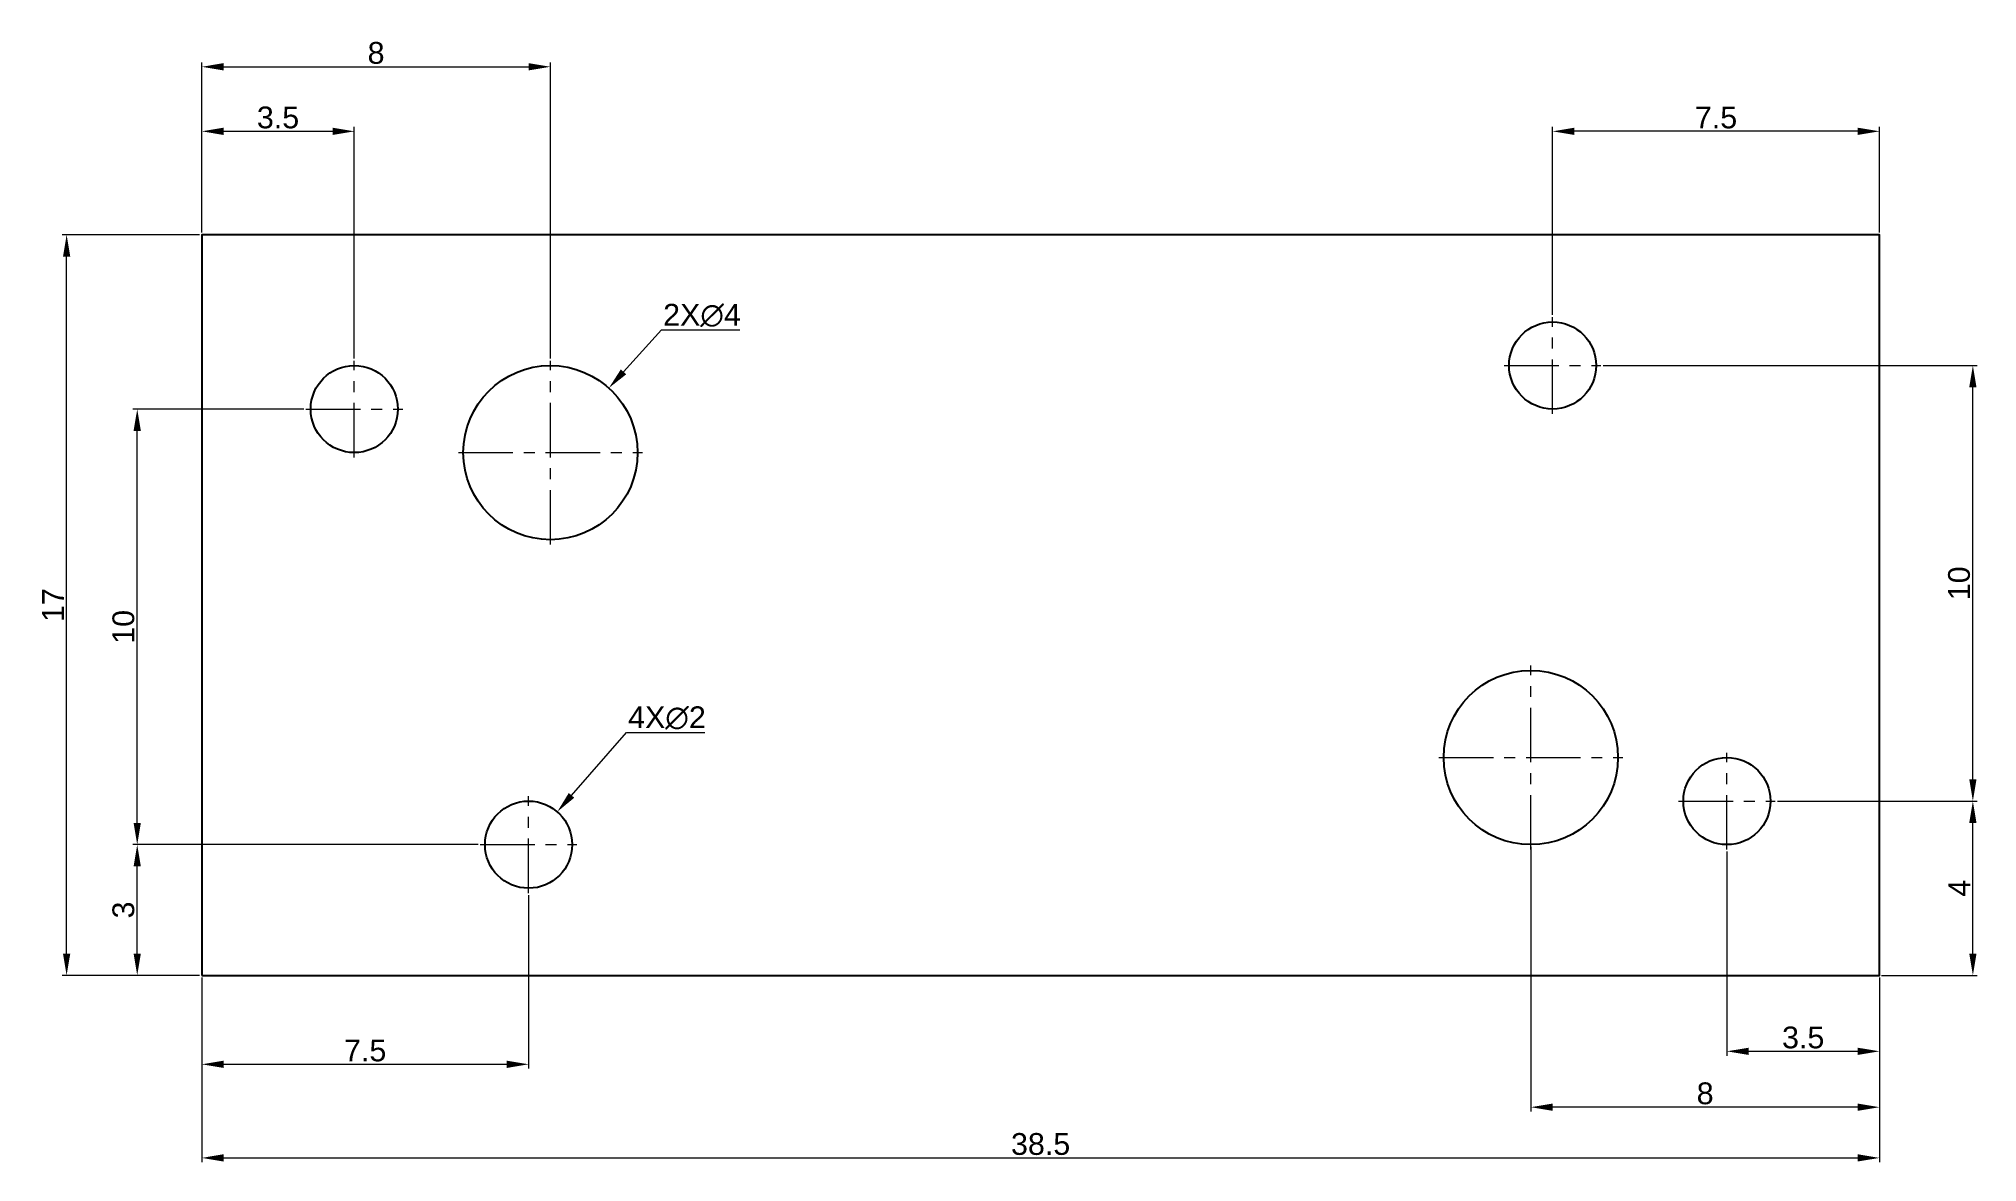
# Model space of a CAD drawing. Header units: millimetres. Extents: x -3.7 to 40.7, y -4.3 to 21.5.
import ezdxf

# ---------------------------------------------------------------- set-up
doc = ezdxf.new("R2010")
doc.units = ezdxf.units.MM
doc.header["$MEASUREMENT"] = 0
doc.linetypes.add('CENTER', pattern=[2, 1.25, -0.25, 0.25, -0.25])
doc.layers.add('AM_5', color=3, linetype='Continuous', lineweight=15)
doc.layers.add('AM_7', color=4, linetype='CENTER', lineweight=15)
doc.styles.get("Standard").update_dxf_attribs({"font": 'arial.ttf'})
doc.dimstyles.new('AM_ANSI$0', dxfattribs={"dimtxt": 0.5, "dimasz": 0.5, "dimexe": 0.1, "dimexo": 0.05, "dimgap": 0.06, "dimtad": 1, "dimtoh": 1, "dimzin": 9, "dimdsep": 46, "dimtxsty": 'Standard', "dimcen": 0, "dimclrd": 256, "dimclre": 256, "dimclrt": 2, "dimadec": 0, "dimazin": 2, "dimtp": 0.1, "dimtm": 0.1, "dimtfac": 0.71, "dimtofl": 0, "dimtmove": 0, "dimatfit": 3, "dimfxl": 1, "dimtolj": 1, "dimtzin": 7, "dimlwd": -1, "dimlwe": -1, "dimarcsym": 1})
doc.dimstyles.new('AM_ANSI$3', dxfattribs={"dimtxt": 0.5, "dimasz": 0.5, "dimexe": 0.1, "dimexo": 0.05, "dimgap": 0.06, "dimtad": 1, "dimtoh": 1, "dimzin": 9, "dimdsep": 46, "dimtxsty": 'Standard', "dimcen": 0, "dimclrd": 256, "dimclre": 256, "dimclrt": 2, "dimadec": 0, "dimazin": 2, "dimtp": 0.1, "dimtm": 0.1, "dimtfac": 0.71, "dimtofl": 0, "dimtmove": 0, "dimatfit": 0, "dimfxl": 1, "dimtolj": 1, "dimtzin": 7, "dimlwd": -1, "dimlwe": -1, "dimarcsym": 1})

# ---------------------------------------------------------------- blocks, each defined once
blk = doc.blocks.new('*D5')
at = {"layer": 'AM_5', "transparency": 16777216}
for p, q in [((0, -0.05), (0, -4.291)), ((38.5, -0.05), (38.5, -4.291)), ((0.5, -4.191), (38, -4.191))]:
    blk.add_line(p, q, dxfattribs=at)
for points in [[(0.5, -4.107), (0.5, -4.274), (0, -4.191)], [(38, -4.107), (38, -4.274), (38.5, -4.191)]]:
    blk.add_solid(points, dxfattribs=at)
at = {"layer": 'Defpoints', "color": 0, "transparency": 16777216}
for p in [(0, 0), (38.5, 0), (38.5, -4.191)]:
    blk.add_point(p, dxfattribs=at)
at = {"layer": 'AM_5', "color": 2, "transparency": 16777216, "insert": (19.25, -3.875), "char_height": 0.5, "attachment_point": 5}
blk.add_mtext('\\A1;38.5', dxfattribs=at)
blk = doc.blocks.new('*D6')
at = {"layer": 'AM_5', "transparency": 16777216}
for p, q in [((30.5, 2.95), (30.5, -3.127)), ((38.5, -0.05), (38.5, -3.127)), ((38, -3.027), (31, -3.027))]:
    blk.add_line(p, q, dxfattribs=at)
for points in [[(31, -2.943), (31, -3.11), (30.5, -3.027)], [(38, -2.943), (38, -3.11), (38.5, -3.027)]]:
    blk.add_solid(points, dxfattribs=at)
at = {"layer": 'Defpoints', "color": 0, "transparency": 16777216}
for p in [(30.5, 3), (38.5, 0), (30.5, -3.027)]:
    blk.add_point(p, dxfattribs=at)
at = {"layer": 'AM_5', "color": 2, "transparency": 16777216, "insert": (34.5, -2.712), "char_height": 0.5, "attachment_point": 5}
blk.add_mtext('\\A1;8', dxfattribs=at)
blk = doc.blocks.new('*D7')
at = {"layer": 'AM_5', "transparency": 16777216}
for p, q in [((7.5, 1.84), (7.5, -2.142)), ((0, -0.05), (0, -2.142)), ((0.5, -2.042), (7, -2.042))]:
    blk.add_line(p, q, dxfattribs=at)
for points in [[(0.5, -1.959), (0.5, -2.126), (0, -2.042)], [(7, -1.959), (7, -2.126), (7.5, -2.042)]]:
    blk.add_solid(points, dxfattribs=at)
at = {"layer": 'Defpoints', "color": 0, "transparency": 16777216}
for p in [(7.5, 1.89), (0, 0), (7.5, -2.042)]:
    blk.add_point(p, dxfattribs=at)
at = {"layer": 'AM_5', "color": 2, "transparency": 16777216, "insert": (3.75, -1.728), "char_height": 0.5, "attachment_point": 5}
blk.add_mtext('\\A1;7.5', dxfattribs=at)
blk = doc.blocks.new('*D8')
at = {"layer": 'AM_5', "transparency": 16777216}
for p, q in [((-0.05, 17), (-3.202, 17)), ((-3.102, 0.5), (-3.102, 16.5)), ((-0.05, 0), (-3.202, 0))]:
    blk.add_line(p, q, dxfattribs=at)
for points in [[(-3.185, 16.5), (-3.018, 16.5), (-3.102, 17)], [(-3.185, 0.5), (-3.018, 0.5), (-3.102, 0)]]:
    blk.add_solid(points, dxfattribs=at)
at = {"layer": 'Defpoints', "color": 0, "transparency": 16777216}
for p in [(-3.102, 17), (0, 17), (0, 0)]:
    blk.add_point(p, dxfattribs=at)
at = {"layer": 'AM_5', "color": 2, "transparency": 16777216, "insert": (-3.413, 8.5), "char_height": 0.5, "attachment_point": 5, "rotation": 90}
blk.add_mtext('\\A1;17', dxfattribs=at)
blk = doc.blocks.new('*D9')
at = {"layer": 'AM_5', "transparency": 16777216}
for p, q in [((36.16, 4), (40.744, 4)), ((40.644, 0.5), (40.644, 3.5)), ((38.55, 0), (40.744, 0))]:
    blk.add_line(p, q, dxfattribs=at)
for points in [[(40.561, 3.5), (40.727, 3.5), (40.644, 4)], [(40.561, 0.5), (40.727, 0.5), (40.644, 0)]]:
    blk.add_solid(points, dxfattribs=at)
at = {"layer": 'Defpoints', "color": 0, "transparency": 16777216}
for p in [(36.11, 4), (40.644, 4), (38.5, 0)]:
    blk.add_point(p, dxfattribs=at)
at = {"layer": 'AM_5', "color": 2, "transparency": 16777216, "insert": (40.334, 2), "char_height": 0.5, "attachment_point": 5, "rotation": 90}
blk.add_mtext('\\A1;4', dxfattribs=at)
blk = doc.blocks.new('*D10')
at = {"layer": 'AM_5', "transparency": 16777216}
for p, q in [((32.16, 14), (40.744, 14)), ((40.644, 4.5), (40.644, 13.5)), ((36.16, 4), (40.744, 4))]:
    blk.add_line(p, q, dxfattribs=at)
for points in [[(40.561, 13.5), (40.727, 13.5), (40.644, 14)], [(40.561, 4.5), (40.727, 4.5), (40.644, 4)]]:
    blk.add_solid(points, dxfattribs=at)
at = {"layer": 'Defpoints', "color": 0, "transparency": 16777216}
for p in [(32.11, 14), (40.644, 14), (36.11, 4)]:
    blk.add_point(p, dxfattribs=at)
at = {"layer": 'AM_5', "color": 2, "transparency": 16777216, "insert": (40.329, 9), "char_height": 0.5, "attachment_point": 5, "rotation": 90}
blk.add_mtext('\\A1;10', dxfattribs=at)
blk = doc.blocks.new('*D12')
at = {"layer": 'AM_5', "transparency": 16777216}
for p, q in [((6.34, 3), (-1.581, 3)), ((-1.481, 0.5), (-1.481, 2.5)), ((-0.05, 0), (-1.581, 0))]:
    blk.add_line(p, q, dxfattribs=at)
for points in [[(-1.565, 2.5), (-1.398, 2.5), (-1.481, 3)], [(-1.565, 0.5), (-1.398, 0.5), (-1.481, 0)]]:
    blk.add_solid(points, dxfattribs=at)
at = {"layer": 'Defpoints', "color": 0, "transparency": 16777216}
for p in [(-1.481, 3), (6.39, 3), (0, 0)]:
    blk.add_point(p, dxfattribs=at)
at = {"layer": 'AM_5', "color": 2, "transparency": 16777216, "insert": (-1.797, 1.5), "char_height": 0.5, "attachment_point": 5, "rotation": 90}
blk.add_mtext('\\A1;3', dxfattribs=at)
blk = doc.blocks.new('*D13')
at = {"layer": 'AM_5', "transparency": 16777216}
for p, q in [((2.34, 13), (-1.581, 13)), ((-1.481, 3.5), (-1.481, 12.5)), ((6.34, 3), (-1.581, 3))]:
    blk.add_line(p, q, dxfattribs=at)
for points in [[(-1.565, 12.5), (-1.398, 12.5), (-1.481, 13)], [(-1.565, 3.5), (-1.398, 3.5), (-1.481, 3)]]:
    blk.add_solid(points, dxfattribs=at)
at = {"layer": 'Defpoints', "color": 0, "transparency": 16777216}
for p in [(-1.481, 13), (2.39, 13), (6.39, 3)]:
    blk.add_point(p, dxfattribs=at)
at = {"layer": 'AM_5', "color": 2, "transparency": 16777216, "insert": (-1.797, 8), "char_height": 0.5, "attachment_point": 5, "rotation": 90}
blk.add_mtext('\\A1;10', dxfattribs=at)
blk = doc.blocks.new('*D14')
at = {"layer": 'AM_5', "transparency": 16777216}
for p, q in [((0, 17.05), (0, 19.476)), ((0.5, 19.376), (3, 19.376)), ((3.5, 14.16), (3.5, 19.476))]:
    blk.add_line(p, q, dxfattribs=at)
for points in [[(0.5, 19.459), (0.5, 19.292), (0, 19.376)], [(3, 19.459), (3, 19.292), (3.5, 19.376)]]:
    blk.add_solid(points, dxfattribs=at)
at = {"layer": 'Defpoints', "color": 0, "transparency": 16777216}
for p in [(3.5, 19.376), (0, 17), (3.5, 14.11)]:
    blk.add_point(p, dxfattribs=at)
at = {"layer": 'AM_5', "color": 2, "transparency": 16777216, "insert": (1.75, 19.691), "char_height": 0.5, "attachment_point": 5}
blk.add_mtext('\\A1;3.5', dxfattribs=at)
blk = doc.blocks.new('*D15')
at = {"layer": 'AM_5', "transparency": 16777216}
for p, q in [((31, 15.16), (31, 19.476)), ((38, 19.376), (31.5, 19.376)), ((38.5, 17.05), (38.5, 19.476))]:
    blk.add_line(p, q, dxfattribs=at)
for points in [[(31.5, 19.459), (31.5, 19.292), (31, 19.376)], [(38, 19.459), (38, 19.292), (38.5, 19.376)]]:
    blk.add_solid(points, dxfattribs=at)
at = {"layer": 'Defpoints', "color": 0, "transparency": 16777216}
for p in [(31, 19.376), (38.5, 17), (31, 15.11)]:
    blk.add_point(p, dxfattribs=at)
at = {"layer": 'AM_5', "color": 2, "transparency": 16777216, "insert": (34.75, 19.69), "char_height": 0.5, "attachment_point": 5}
blk.add_mtext('\\A1;7.5', dxfattribs=at)
blk = doc.blocks.new('*D16')
at = {"layer": 'AM_5', "transparency": 16777216}
for p, q in [((35, 2.84), (35, -1.844)), ((38.5, -0.05), (38.5, -1.844)), ((35.5, -1.744), (38, -1.744))]:
    blk.add_line(p, q, dxfattribs=at)
for points in [[(35.5, -1.661), (35.5, -1.827), (35, -1.744)], [(38, -1.661), (38, -1.827), (38.5, -1.744)]]:
    blk.add_solid(points, dxfattribs=at)
at = {"layer": 'Defpoints', "color": 0, "transparency": 16777216}
for p in [(35, 2.89), (38.5, 0), (38.5, -1.744)]:
    blk.add_point(p, dxfattribs=at)
at = {"layer": 'AM_5', "color": 2, "transparency": 16777216, "insert": (36.75, -1.429), "char_height": 0.5, "attachment_point": 5}
blk.add_mtext('\\A1;3.5', dxfattribs=at)
blk = doc.blocks.new('*D17')
at = {"layer": 'AM_5', "transparency": 16777216}
for p, q in [((0, 17.05), (0, 20.957)), ((8, 14.16), (8, 20.957)), ((0.5, 20.857), (7.5, 20.857))]:
    blk.add_line(p, q, dxfattribs=at)
for points in [[(0.5, 20.941), (0.5, 20.774), (0, 20.857)], [(7.5, 20.941), (7.5, 20.774), (8, 20.857)]]:
    blk.add_solid(points, dxfattribs=at)
at = {"layer": 'Defpoints', "color": 0, "transparency": 16777216}
for p in [(8, 20.857), (0, 17), (8, 14.11)]:
    blk.add_point(p, dxfattribs=at)
at = {"layer": 'AM_5', "color": 2, "transparency": 16777216, "insert": (4, 21.173), "char_height": 0.5, "attachment_point": 5}
blk.add_mtext('\\A1;8', dxfattribs=at)
blk = doc.blocks.new('*D18')
at = {"layer": 'AM_5', "transparency": 16777216}
for p, q in [((9.678, 13.853), (10.553, 14.82)), ((10.553, 14.82), (12.345, 14.82))]:
    blk.add_line(p, q, dxfattribs=at)
blk.add_solid([(9.616, 13.909), (9.74, 13.797), (9.342, 13.483)], dxfattribs=at)
at = {"layer": 'Defpoints', "color": 0, "transparency": 16777216}
for p in [(9.342, 13.483), (6.658, 10.517)]:
    blk.add_point(p, dxfattribs=at)
at = {"layer": 'AM_5', "color": 2, "transparency": 16777216, "insert": (11.479, 15.149), "char_height": 0.5, "attachment_point": 5}
blk.add_mtext('\\A1;2X∅4', dxfattribs=at)
blk = doc.blocks.new('*D19')
at = {"layer": 'AM_5', "transparency": 16777216}
for p, q in [((8.485, 4.131), (9.745, 5.578)), ((9.745, 5.578), (11.546, 5.578))]:
    blk.add_line(p, q, dxfattribs=at)
blk.add_solid([(8.422, 4.186), (8.548, 4.077), (8.157, 3.754)], dxfattribs=at)
at = {"layer": 'Defpoints', "color": 0, "transparency": 16777216}
for p in [(8.157, 3.754), (6.843, 2.246)]:
    blk.add_point(p, dxfattribs=at)
at = {"layer": 'AM_5', "color": 2, "transparency": 16777216, "insert": (10.675, 5.908), "char_height": 0.5, "attachment_point": 5}
blk.add_mtext('\\A1;4X∅2', dxfattribs=at)

msp = doc.modelspace()

# ---------------------------------------------------------------- linework, layer by layer
msp.add_lwpolyline([(0, 0), (38.5, 0), (38.5, 17), (0, 17)], close=True)
for centre, radius in [((31, 14), 1), ((3.5, 13), 1), ((8, 12), 2), ((30.5, 5), 2), ((35, 4), 1), ((7.5, 3), 1)]:
    msp.add_circle(centre, radius)
at = {"layer": 'AM_7'}
for p, q in [((31, 12.89), (31, 15.11)), ((3.5, 11.89), (3.5, 14.11)), ((8, 9.89), (8, 14.11)), ((29.89, 14), (32.11, 14)), ((2.39, 13), (4.61, 13)), ((5.89, 12), (10.11, 12)), ((30.5, 2.89), (30.5, 7.11)), ((28.39, 5), (32.61, 5)), ((35, 2.89), (35, 5.11)), ((7.5, 1.89), (7.5, 4.11)), ((33.89, 4), (36.11, 4)), ((6.39, 3), (8.61, 3))]:
    msp.add_line(p, q, dxfattribs=at)

# ---------------------------------------------------------------- dimensions: what is measured, and where the dimension line sits
at = {"layer": 'AM_5'}
for base, p1, p2, angle, picture, middle in [((8, 20.857), (0, 17), (8, 14.11), 0, '*D17', (4, 21.173)), ((-3.102, 17), (0, 0), (0, 17), 90, '*D8', (-3.413, 8.5)), ((40.644, 14), (36.11, 4), (32.11, 14), 90, '*D10', (40.329, 9)), ((-1.481, 13), (6.39, 3), (2.39, 13), 90, '*D13', (-1.797, 8)), ((40.644, 4), (38.5, 0), (36.11, 4), 90, '*D9', (40.334, 2)), ((-1.481, 3), (0, 0), (6.39, 3), 90, '*D12', (-1.797, 1.5)), ((7.5, -2.042), (0, 0), (7.5, 1.89), 0, '*D7', (3.75, -1.728))]:
    dim = msp.add_linear_dim(base=base, p1=p1, p2=p2, angle=angle, dimstyle='AM_ANSI$0', dxfattribs=at)
    dim.commit()
    dim.dimension.update_dxf_attribs({"geometry": picture, "text_midpoint": middle})
for base, p1, p2, picture, middle in [((3.5, 19.376), (0, 17), (3.5, 14.11), '*D14', (1.75, 19.691)), ((38.5, -4.191), (0, 0), (38.5, 0), '*D5', (19.25, -3.875))]:
    dim = msp.add_linear_dim(base=base, p1=p1, p2=p2, angle=0, dimstyle='AM_ANSI$0', override={"dimpost": ''}, dxfattribs=at)
    dim.commit()
    dim.dimension.update_dxf_attribs({"geometry": picture, "text_midpoint": middle})
dim = msp.add_linear_dim(base=(31, 19.376), p1=(38.5, 17), p2=(31, 15.11), dimstyle='AM_ANSI$0', dxfattribs=at)
dim.commit()
dim.dimension.update_dxf_attribs({"geometry": '*D15', "text_midpoint": (34.75, 19.69)})
for p1, p2, text, picture, middle in [((6.658, 10.517), (9.342, 13.483), '2X<>', '*D18', (11.479, 14.82)), ((6.843, 2.246), (8.157, 3.754), '4X<>', '*D19', (10.675, 5.578))]:
    dim = msp.add_diameter_dim_2p(p1=p1, p2=p2, text=text, dimstyle='AM_ANSI$3', override={"dimpost": ''}, dxfattribs=at)
    dim.commit()
    dim.dimension.update_dxf_attribs({"geometry": picture, "text_midpoint": middle, "dimtype": 163})
for base, p1, p2, picture, middle in [((30.5, -3.027), (38.5, 0), (30.5, 3), '*D6', (34.5, -3.027)), ((38.5, -1.744), (35, 2.89), (38.5, 0), '*D16', (36.75, -1.744))]:
    dim = msp.add_linear_dim(base=base, p1=p1, p2=p2, angle=0, dimstyle='AM_ANSI$0', dxfattribs=at)
    dim.commit()
    dim.dimension.update_dxf_attribs({"geometry": picture, "text_midpoint": middle, "dimtype": 160})

doc.saveas('drawing.dxf')
